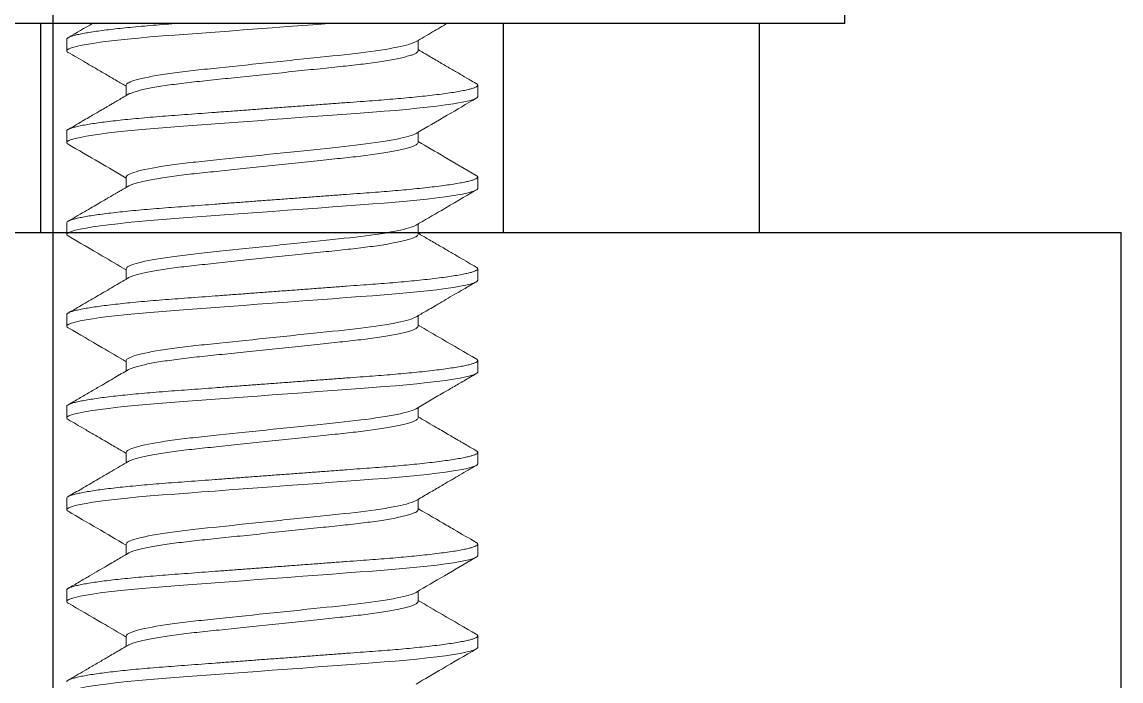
# Model space of a CAD drawing. Header units: inches. Extents: x 1.3 to 19.8, y 1.7 to 13.
# Drawn here: x 16.1231 to 16.4225, y 10.425 to 10.6045 of the extents above; entities that cross this region are included whole.
import ezdxf

# ---------------------------------------------------------------- set-up
doc = ezdxf.new("R2010")
doc.units = ezdxf.units.IN
doc.header["$MEASUREMENT"] = 0
doc.linetypes.add('SLD-Solid', pattern=[0])
for name, color, linetype in [('45-1523-1', 80, 'Continuous'), ('Fastener', 134, 'Continuous'), ('Solenoid', 6, 'Continuous')]:
    doc.layers.add(name, color=color, linetype=linetype)

msp = doc.modelspace()

# ---------------------------------------------------------------- linework, layer by layer
at = {"layer": '45-1523-1'}
msp.add_line((16.13154, 3.25217), (16.13154, 11.00217), dxfattribs=at)
at = {"layer": 'Fastener'}
for p, q in [((16.34724, 10.60417), (16.34724, 10.63417)), ((16.07262, 10.60417), (16.34724, 10.60417))]:
    msp.add_line(p, q, dxfattribs=at)
at = {"layer": 'Fastener', "linetype": 'SLD-Solid', "lineweight": 15}
for p, q in [((16.13524, 10.59979), (16.13524, 10.59667)), ((16.231, 10.59667), (16.231, 10.59948)), ((16.15148, 10.58729), (16.15148, 10.58447)), ((16.24724, 10.58417), (16.24724, 10.58729)), ((16.13524, 10.57479), (16.13524, 10.57167)), ((16.231, 10.57167), (16.231, 10.57448)), ((16.15148, 10.56229), (16.15148, 10.55947)), ((16.24724, 10.55917), (16.24724, 10.56229)), ((16.13524, 10.54979), (16.13524, 10.54667)), ((16.231, 10.54667), (16.231, 10.54948)), ((16.15148, 10.53729), (16.15148, 10.53447)), ((16.24724, 10.53417), (16.24724, 10.53729)), ((16.13524, 10.52479), (16.13524, 10.52167)), ((16.231, 10.52167), (16.231, 10.52449)), ((16.15148, 10.51229), (16.15148, 10.50947)), ((16.24724, 10.50917), (16.24724, 10.51229)), ((16.13524, 10.49979), (16.13524, 10.49667)), ((16.231, 10.49667), (16.231, 10.49949)), ((16.15148, 10.48729), (16.15148, 10.48447)), ((16.24724, 10.48417), (16.24724, 10.48729)), ((16.13524, 10.47479), (16.13524, 10.47167)), ((16.231, 10.47167), (16.231, 10.47448)), ((16.15148, 10.46229), (16.15148, 10.45947)), ((16.24724, 10.45917), (16.24724, 10.46229)), ((16.13524, 10.44979), (16.13524, 10.44667)), ((16.231, 10.44667), (16.231, 10.44948)), ((16.15148, 10.43729), (16.15148, 10.43447)), ((16.24724, 10.43417), (16.24724, 10.43729))]:
    msp.add_line(p, q, dxfattribs=at)
at = {"layer": 'Fastener', "linetype": 'SLD-Solid', "lineweight": 15, "flags": 128}
for points in [[(16.13565, 10.59623), (16.13536, 10.59642), (16.13524, 10.59667), (16.13538, 10.59692), (16.13581, 10.5972), (16.13653, 10.59748), (16.13756, 10.59778), (16.13889, 10.59808), (16.14052, 10.59839), (16.14233, 10.59869), (16.14438, 10.59898), (16.14666, 10.59927), (16.14915, 10.59956), (16.15182, 10.59985), (16.15484, 10.60014), (16.15802, 10.60042), (16.16131, 10.60069), (16.16471, 10.60094), (16.16829, 10.60121), (16.17203, 10.60149), (16.17571, 10.60176), (16.17949, 10.60204), (16.18336, 10.60233), (16.18728, 10.60262), (16.19124, 10.60292), (16.19544, 10.60323), (16.1996, 10.60354), (16.20369, 10.60384), (16.20768, 10.60414), (16.20804, 10.60417)], [(16.13565, 10.57123), (16.13536, 10.57142), (16.13524, 10.57167), (16.13538, 10.57192), (16.13581, 10.5722), (16.13653, 10.57248), (16.13756, 10.57278), (16.13889, 10.57308), (16.14052, 10.57339), (16.14233, 10.57369), (16.14438, 10.57398), (16.14666, 10.57427), (16.14915, 10.57456), (16.15182, 10.57485), (16.15484, 10.57514), (16.15802, 10.57542), (16.16131, 10.57569), (16.16471, 10.57594), (16.16829, 10.57621), (16.17203, 10.57649), (16.17571, 10.57676), (16.17949, 10.57704), (16.18336, 10.57733), (16.18728, 10.57762), (16.19124, 10.57792), (16.19544, 10.57823), (16.1996, 10.57854), (16.20369, 10.57884), (16.20768, 10.57914), (16.21153, 10.57943), (16.21523, 10.5797), (16.21856, 10.57995), (16.22174, 10.58019), (16.22483, 10.58044), (16.22781, 10.58071), (16.23066, 10.58099), (16.23349, 10.58129), (16.23611, 10.58159), (16.23849, 10.5819), (16.24061, 10.58222), (16.24245, 10.58253), (16.244, 10.58283), (16.24518, 10.58312), (16.24609, 10.5834), (16.24674, 10.58366), (16.24712, 10.58392), (16.24724, 10.58417), (16.24724, 10.58417)], [(16.13565, 10.54623), (16.13536, 10.54642), (16.13524, 10.54667), (16.13538, 10.54692), (16.13581, 10.5472), (16.13653, 10.54748), (16.13756, 10.54778), (16.13889, 10.54808), (16.14052, 10.54839), (16.14233, 10.54869), (16.14438, 10.54898), (16.14666, 10.54927), (16.14915, 10.54956), (16.15182, 10.54985), (16.15484, 10.55014), (16.15802, 10.55042), (16.16131, 10.55069), (16.16471, 10.55094), (16.16829, 10.55121), (16.17203, 10.55149), (16.17571, 10.55176), (16.17949, 10.55204), (16.18336, 10.55233), (16.18728, 10.55262), (16.19124, 10.55292), (16.19544, 10.55323), (16.1996, 10.55354), (16.20369, 10.55384), (16.20768, 10.55414), (16.21153, 10.55443), (16.21523, 10.5547), (16.21856, 10.55495), (16.22174, 10.55519), (16.22483, 10.55544), (16.22781, 10.55571), (16.23066, 10.55599), (16.23349, 10.55629), (16.23611, 10.55659), (16.23849, 10.5569), (16.24061, 10.55722), (16.24245, 10.55753), (16.244, 10.55783), (16.24518, 10.55812), (16.24609, 10.5584), (16.24674, 10.55866), (16.24712, 10.55892), (16.24724, 10.55917), (16.24724, 10.55917)], [(16.13565, 10.52123), (16.13536, 10.52142), (16.13524, 10.52167), (16.13538, 10.52192), (16.13581, 10.5222), (16.13653, 10.52248), (16.13756, 10.52278), (16.13889, 10.52308), (16.14052, 10.52339), (16.14233, 10.52369), (16.14438, 10.52398), (16.14666, 10.52427), (16.14915, 10.52456), (16.15182, 10.52485), (16.15484, 10.52514), (16.15802, 10.52542), (16.16131, 10.52569), (16.16471, 10.52594), (16.16829, 10.52621), (16.17203, 10.52649), (16.17571, 10.52676), (16.17949, 10.52704), (16.18336, 10.52733), (16.18728, 10.52762), (16.19124, 10.52792), (16.19544, 10.52823), (16.1996, 10.52854), (16.20369, 10.52884), (16.20768, 10.52914), (16.21153, 10.52943), (16.21523, 10.5297), (16.21856, 10.52995), (16.22174, 10.53019), (16.22483, 10.53044), (16.22781, 10.53071), (16.23066, 10.53099), (16.23349, 10.53129), (16.23611, 10.53159), (16.23849, 10.5319), (16.24061, 10.53222), (16.24245, 10.53253), (16.244, 10.53283), (16.24518, 10.53312), (16.24609, 10.5334), (16.24674, 10.53366), (16.24712, 10.53392), (16.24724, 10.53417), (16.24724, 10.53417)], [(16.13565, 10.49623), (16.13536, 10.49642), (16.13524, 10.49667), (16.13538, 10.49692), (16.13581, 10.4972), (16.13653, 10.49748), (16.13756, 10.49778), (16.13889, 10.49808), (16.14052, 10.49839), (16.14233, 10.49869), (16.14438, 10.49898), (16.14666, 10.49927), (16.14915, 10.49956), (16.15182, 10.49985), (16.15484, 10.50014), (16.15802, 10.50042), (16.16131, 10.50069), (16.16471, 10.50094), (16.16829, 10.50121), (16.17203, 10.50149), (16.17571, 10.50176), (16.17949, 10.50204), (16.18336, 10.50233), (16.18728, 10.50262), (16.19124, 10.50292), (16.19544, 10.50323), (16.1996, 10.50354), (16.20369, 10.50384), (16.20768, 10.50414), (16.21153, 10.50443), (16.21523, 10.5047), (16.21856, 10.50495), (16.22174, 10.50519), (16.22483, 10.50544), (16.22781, 10.50571), (16.23066, 10.50599), (16.23349, 10.50629), (16.23611, 10.50659), (16.23849, 10.5069), (16.24061, 10.50722), (16.24245, 10.50753), (16.244, 10.50783), (16.24518, 10.50812), (16.24609, 10.5084), (16.24674, 10.50866), (16.24712, 10.50892), (16.24724, 10.50917), (16.24724, 10.50917)], [(16.13565, 10.47123), (16.13536, 10.47142), (16.13524, 10.47167), (16.13538, 10.47192), (16.13581, 10.4722), (16.13653, 10.47248), (16.13756, 10.47278), (16.13889, 10.47308), (16.14052, 10.47339), (16.14233, 10.47369), (16.14438, 10.47398), (16.14666, 10.47427), (16.14915, 10.47456), (16.15182, 10.47485), (16.15484, 10.47514), (16.15802, 10.47542), (16.16131, 10.47569), (16.16471, 10.47594), (16.16829, 10.47621), (16.17203, 10.47649), (16.17571, 10.47676), (16.17949, 10.47704), (16.18336, 10.47733), (16.18728, 10.47762), (16.19124, 10.47792), (16.19544, 10.47823), (16.1996, 10.47854), (16.20369, 10.47884), (16.20768, 10.47914), (16.21153, 10.47943), (16.21523, 10.4797), (16.21856, 10.47995), (16.22174, 10.48019), (16.22483, 10.48044), (16.22781, 10.48071), (16.23066, 10.48099), (16.23349, 10.48129), (16.23611, 10.48159), (16.23849, 10.4819), (16.24061, 10.48222), (16.24245, 10.48253), (16.244, 10.48283), (16.24518, 10.48312), (16.24609, 10.4834), (16.24674, 10.48366), (16.24712, 10.48392), (16.24724, 10.48417), (16.24724, 10.48417)], [(16.13565, 10.44623), (16.13536, 10.44642), (16.13524, 10.44667), (16.13538, 10.44692), (16.13581, 10.4472), (16.13653, 10.44748), (16.13756, 10.44778), (16.13889, 10.44808), (16.14052, 10.44839), (16.14233, 10.44869), (16.14438, 10.44898), (16.14666, 10.44927), (16.14915, 10.44956), (16.15182, 10.44985), (16.15484, 10.45014), (16.15802, 10.45042), (16.16131, 10.45069), (16.16471, 10.45094), (16.16829, 10.45121), (16.17203, 10.45149), (16.17571, 10.45176), (16.17949, 10.45204), (16.18336, 10.45233), (16.18728, 10.45262), (16.19124, 10.45292), (16.19544, 10.45323), (16.1996, 10.45354), (16.20369, 10.45384), (16.20768, 10.45414), (16.21153, 10.45443), (16.21523, 10.4547), (16.21856, 10.45495), (16.22174, 10.45519), (16.22483, 10.45544), (16.22781, 10.45571), (16.23066, 10.45599), (16.23349, 10.45629), (16.23611, 10.45659), (16.23849, 10.4569), (16.24061, 10.45722), (16.24245, 10.45753), (16.244, 10.45783), (16.24518, 10.45812), (16.24609, 10.4584), (16.24674, 10.45866), (16.24712, 10.45892), (16.24724, 10.45917), (16.24724, 10.45917)], [(16.13565, 10.42123), (16.13536, 10.42142), (16.13524, 10.42167), (16.13538, 10.42192), (16.13581, 10.4222), (16.13653, 10.42248), (16.13756, 10.42278), (16.13889, 10.42308), (16.14052, 10.42339), (16.14233, 10.42369), (16.14438, 10.42398), (16.14666, 10.42427), (16.14915, 10.42456), (16.15182, 10.42485), (16.15484, 10.42514), (16.15802, 10.42542), (16.16131, 10.42569), (16.16471, 10.42594), (16.16829, 10.42621), (16.17203, 10.42649), (16.17571, 10.42676), (16.17949, 10.42704), (16.18336, 10.42733), (16.18728, 10.42762), (16.19124, 10.42792), (16.19544, 10.42823), (16.1996, 10.42854), (16.20369, 10.42884), (16.20768, 10.42914), (16.21153, 10.42943), (16.21523, 10.4297), (16.21856, 10.42995), (16.22174, 10.43019), (16.22483, 10.43044), (16.22781, 10.43071), (16.23066, 10.43099), (16.23349, 10.43129), (16.23611, 10.43159), (16.23849, 10.4319), (16.24061, 10.43222), (16.24245, 10.43253), (16.244, 10.43283), (16.24518, 10.43312), (16.24609, 10.4334), (16.24674, 10.43366), (16.24712, 10.43392), (16.24724, 10.43417), (16.24724, 10.43417)]]:
    msp.add_lwpolyline(points, dxfattribs=at)
at = {"layer": 'Fastener', "linetype": 'SLD-Solid', "lineweight": 15}
for points, knots in [([(16.13524, 10.59979), (16.13527, 10.59988), (16.13532, 10.60005), (16.13576, 10.60032), (16.13649, 10.60061), (16.13752, 10.6009), (16.13885, 10.60121), (16.14045, 10.60151), (16.14229, 10.60181), (16.14434, 10.60211), (16.14662, 10.6024), (16.1491, 10.60269), (16.15184, 10.60298), (16.1548, 10.60326), (16.15797, 10.60354), (16.16127, 10.60381), (16.16399, 10.60401), (16.1656, 10.60413), (16.16604, 10.60417)], [0, 0, 0, 0, 0.021662, 0.0436855, 0.0660212, 0.0886149, 0.1114084, 0.1343402, 0.1560315, 0.1777344, 0.1993942, 0.2209568, 0.2423695, 0.2648595, 0.2870678, 0.3089421, 0.33051, 0.3387077, 0.3387077, 0.3387077, 0.3387077]), ([(16.23044, 10.59916), (16.23194, 10.60003), (16.23479, 10.6017), (16.23765, 10.60337), (16.23902, 10.60417)], [0, 0, 0, 0, 0.2735344, 0.5226997, 0.5226997, 0.5226997, 0.5226997]), ([(16.15148, 10.58729), (16.15148, 10.58772), (16.15234, 10.58821), (16.15594, 10.58925), (16.15867, 10.58979), (16.16374, 10.59055), (16.16558, 10.59079), (16.16945, 10.59126), (16.17145, 10.59147), (16.17787, 10.59214), (16.18273, 10.59265), (16.19274, 10.5937), (16.19786, 10.59423), (16.20731, 10.59522), (16.21151, 10.59563), (16.21921, 10.59657), (16.22265, 10.59709), (16.22786, 10.59815), (16.22962, 10.59868), (16.23044, 10.59916)], [0, 0, 0, 0, 0.125, 0.125, 0.25, 0.25, 0.3125, 0.3125, 0.375, 0.375, 0.5, 0.5, 0.625, 0.625, 0.75, 0.75, 0.875, 0.875, 1, 1, 1, 1]), ([(16.13563, 10.59623), (16.1364, 10.59578), (16.13799, 10.59485), (16.14047, 10.59341), (16.14312, 10.59187), (16.14594, 10.59022), (16.14875, 10.58858), (16.15061, 10.58749), (16.15148, 10.58698)], [0, 0, 0, 0, 0.145434, 0.301781, 0.469006, 0.647064, 0.835911, 1, 1, 1, 1]), ([(16.15204, 10.5848), (16.15205, 10.5848), (16.1522, 10.58492), (16.15278, 10.58516), (16.15381, 10.58552), (16.15518, 10.58589), (16.15681, 10.58626), (16.15871, 10.58663), (16.16085, 10.58699), (16.16322, 10.58735), (16.16579, 10.58769), (16.16853, 10.58803), (16.1714, 10.58834), (16.17442, 10.58865), (16.17758, 10.58898), (16.18087, 10.58933), (16.18426, 10.58968), (16.18773, 10.59005), (16.19126, 10.59042), (16.19481, 10.59079), (16.19834, 10.59116), (16.20179, 10.59152), (16.20511, 10.59187), (16.20826, 10.5922), (16.21123, 10.59251), (16.21405, 10.59282), (16.21673, 10.59314), (16.21929, 10.59349), (16.22167, 10.59385), (16.22384, 10.59422), (16.22576, 10.59459), (16.2274, 10.59497), (16.22874, 10.59533), (16.22977, 10.59569), (16.23048, 10.59603), (16.23092, 10.59636), (16.23098, 10.59656), (16.231, 10.59667)], [0, 0, 0, 0, 0.0011037, 0.0306617, 0.060576, 0.0907305, 0.1204632, 0.1501923, 0.1797998, 0.2091707, 0.2387189, 0.2678013, 0.2963216, 0.3248703, 0.3539772, 0.3830139, 0.4123936, 0.4420065, 0.4717374, 0.5020078, 0.5321537, 0.5620535, 0.5915919, 0.620662, 0.6486647, 0.6767023, 0.7052794, 0.7343041, 0.7642111, 0.7943614, 0.8246333, 0.8549021, 0.8850435, 0.9144055, 0.9434181, 0.9719801, 1, 1, 1, 1]), ([(16.24685, 10.58773), (16.24618, 10.58812), (16.24473, 10.58896), (16.24243, 10.5903), (16.23983, 10.59181), (16.23695, 10.59349), (16.23398, 10.59523), (16.23196, 10.59641), (16.231, 10.59697)], [0, 0, 0, 0, 0.127459, 0.273038, 0.43669, 0.618357, 0.817973, 1, 1, 1, 1]), ([(16.13524, 10.57479), (16.13527, 10.57488), (16.13532, 10.57505), (16.13576, 10.57532), (16.13649, 10.57561), (16.13752, 10.5759), (16.13885, 10.57621), (16.14045, 10.57651), (16.14229, 10.57681), (16.14434, 10.57711), (16.14662, 10.5774), (16.1491, 10.57769), (16.15184, 10.57798), (16.1548, 10.57826), (16.15797, 10.57854), (16.16127, 10.57881), (16.1647, 10.57907), (16.16829, 10.57933), (16.17196, 10.57961), (16.17571, 10.57988), (16.17949, 10.58017), (16.18336, 10.58045), (16.18728, 10.58075), (16.19132, 10.58105), (16.19544, 10.58135), (16.1996, 10.58166), (16.20369, 10.58197), (16.20768, 10.58226), (16.21153, 10.58255), (16.21517, 10.58282), (16.21857, 10.58307), (16.22178, 10.58331), (16.22487, 10.58357), (16.22785, 10.58383), (16.23076, 10.58412), (16.23354, 10.58441), (16.23616, 10.58472), (16.23854, 10.58503), (16.24066, 10.58534), (16.2425, 10.58565), (16.24401, 10.58595), (16.24522, 10.58624), (16.24613, 10.58652), (16.24678, 10.58679), (16.24716, 10.58705), (16.24728, 10.5873), (16.24718, 10.58752), (16.24692, 10.58767), (16.24682, 10.58773)], [0, 0, 0, 0, 0.021662, 0.043686, 0.066022, 0.088616, 0.11141, 0.134342, 0.156034, 0.177737, 0.199398, 0.220961, 0.242374, 0.264864, 0.287073, 0.308947, 0.330516, 0.352339, 0.374503, 0.395667, 0.417042, 0.438577, 0.460221, 0.48192, 0.504932, 0.527878, 0.550696, 0.573322, 0.595699, 0.61777, 0.638257, 0.658614, 0.679288, 0.700253, 0.721466, 0.744181, 0.767062, 0.790044, 0.813064, 0.836056, 0.858955, 0.880405, 0.901664, 0.922686, 0.943424, 0.963839, 0.985501, 1, 1, 1, 1]), ([(16.15204, 10.5848), (16.15149, 10.58448), (16.15047, 10.58388), (16.14906, 10.58306), (16.1479, 10.58238), (16.14697, 10.58183), (16.14628, 10.58143), (16.14571, 10.5811), (16.14508, 10.58073), (16.14421, 10.58022), (16.14304, 10.57954), (16.14159, 10.5787), (16.13985, 10.57769), (16.13784, 10.57651), (16.1364, 10.57568), (16.13563, 10.57523)], [0, 0, 0, 0, 0.10074, 0.186625, 0.257628, 0.313728, 0.356495, 0.384119, 0.41754, 0.471645, 0.542917, 0.63137, 0.737019, 0.859887, 1, 1, 1, 1]), ([(16.23044, 10.57416), (16.23326, 10.5758), (16.23873, 10.579), (16.2442, 10.58219), (16.24685, 10.58373)], [0, 0, 0, 0, 0.515851, 1, 1, 1, 1]), ([(16.15148, 10.56229), (16.15148, 10.56272), (16.15234, 10.56321), (16.15594, 10.56425), (16.15867, 10.56479), (16.16374, 10.56555), (16.16558, 10.56579), (16.16945, 10.56626), (16.17145, 10.56647), (16.17786, 10.56714), (16.18273, 10.56765), (16.19273, 10.5687), (16.19786, 10.56923), (16.20731, 10.57022), (16.21151, 10.57063), (16.21921, 10.57157), (16.22265, 10.57209), (16.22786, 10.57315), (16.22962, 10.57368), (16.23044, 10.57416)], [0, 0, 0, 0, 0.125, 0.125, 0.25, 0.25, 0.3125, 0.3125, 0.375, 0.375, 0.5, 0.5, 0.625, 0.625, 0.75, 0.75, 0.875, 0.875, 1, 1, 1, 1]), ([(16.15205, 10.5598), (16.15205, 10.5598), (16.1522, 10.55992), (16.15278, 10.56016), (16.15381, 10.56052), (16.15518, 10.56089), (16.15681, 10.56126), (16.15871, 10.56163), (16.16085, 10.56199), (16.16322, 10.56235), (16.16579, 10.56269), (16.16853, 10.56303), (16.1714, 10.56334), (16.17442, 10.56365), (16.17758, 10.56398), (16.18087, 10.56433), (16.18426, 10.56468), (16.18773, 10.56505), (16.19126, 10.56542), (16.19481, 10.56579), (16.19834, 10.56616), (16.20179, 10.56652), (16.20511, 10.56687), (16.20826, 10.5672), (16.21123, 10.56751), (16.21405, 10.56782), (16.21673, 10.56814), (16.21929, 10.56849), (16.22167, 10.56885), (16.22384, 10.56922), (16.22576, 10.56959), (16.2274, 10.56997), (16.22874, 10.57033), (16.22977, 10.57069), (16.23048, 10.57103), (16.23092, 10.57136), (16.23098, 10.57156), (16.231, 10.57167)], [0, 0, 0, 0, 0.0010211, 0.0305816, 0.0604983, 0.0906554, 0.1203905, 0.1501221, 0.179732, 0.2091053, 0.238656, 0.2677408, 0.2962634, 0.3248145, 0.3539238, 0.3829629, 0.412345, 0.4419604, 0.4716938, 0.5019667, 0.532115, 0.5620173, 0.5915582, 0.6206306, 0.6486357, 0.6766756, 0.705255, 0.7342821, 0.7641916, 0.7943444, 0.8246187, 0.8548902, 0.885034, 0.9143984, 0.9434134, 0.9719777, 1, 1, 1, 1]), ([(16.24685, 10.56273), (16.24395, 10.56442), (16.23866, 10.56749), (16.23338, 10.57058), (16.231, 10.57197)], [0, 0, 0, 0, 0.549896, 1, 1, 1, 1]), ([(16.13563, 10.57123), (16.13845, 10.56959), (16.14374, 10.56651), (16.14902, 10.56342), (16.15148, 10.56198)], [0, 0, 0, 0, 0.533694, 1, 1, 1, 1]), ([(16.13524, 10.54979), (16.13527, 10.54988), (16.13532, 10.55005), (16.13576, 10.55032), (16.13649, 10.55061), (16.13752, 10.5509), (16.13885, 10.55121), (16.14045, 10.55151), (16.14229, 10.55181), (16.14434, 10.55211), (16.14662, 10.5524), (16.1491, 10.55269), (16.15184, 10.55298), (16.1548, 10.55326), (16.15797, 10.55354), (16.16127, 10.55381), (16.1647, 10.55407), (16.16829, 10.55433), (16.17196, 10.55461), (16.17571, 10.55488), (16.17949, 10.55517), (16.18336, 10.55545), (16.18728, 10.55575), (16.19132, 10.55605), (16.19544, 10.55635), (16.1996, 10.55666), (16.20369, 10.55697), (16.20768, 10.55726), (16.21153, 10.55755), (16.21517, 10.55782), (16.21857, 10.55807), (16.22178, 10.55831), (16.22487, 10.55857), (16.22785, 10.55883), (16.23076, 10.55912), (16.23354, 10.55941), (16.23616, 10.55972), (16.23854, 10.56003), (16.24066, 10.56034), (16.2425, 10.56065), (16.24401, 10.56095), (16.24522, 10.56124), (16.24613, 10.56152), (16.24678, 10.56179), (16.24716, 10.56205), (16.24728, 10.5623), (16.24718, 10.56252), (16.24692, 10.56267), (16.24682, 10.56273)], [0, 0, 0, 0, 0.021664, 0.043689, 0.066026, 0.088621, 0.111416, 0.13435, 0.156042, 0.177747, 0.199408, 0.220972, 0.242386, 0.264878, 0.287088, 0.308963, 0.330533, 0.352357, 0.374522, 0.395687, 0.417063, 0.4386, 0.460245, 0.481945, 0.504958, 0.527906, 0.550725, 0.573352, 0.59573, 0.617802, 0.63829, 0.658649, 0.679323, 0.700289, 0.721503, 0.74422, 0.767102, 0.790086, 0.813107, 0.8361, 0.859, 0.880451, 0.901711, 0.922734, 0.943473, 0.963889, 0.985553, 1, 1, 1, 1]), ([(16.15204, 10.5598), (16.15164, 10.55957), (16.1509, 10.55913), (16.14984, 10.55851), (16.14892, 10.55798), (16.14814, 10.55752), (16.14744, 10.55711), (16.14672, 10.55669), (16.14573, 10.55611), (16.14439, 10.55533), (16.14264, 10.55431), (16.14058, 10.55311), (16.13821, 10.55173), (16.13652, 10.55075), (16.13563, 10.55023)], [0, 0, 0, 0, 0.0726126, 0.1368827, 0.1927979, 0.2403477, 0.2796129, 0.3211904, 0.3723655, 0.4601493, 0.5667815, 0.6922831, 0.8366798, 1, 1, 1, 1]), ([(16.23044, 10.54916), (16.23275, 10.55051), (16.23821, 10.5537), (16.24369, 10.55689), (16.24685, 10.55873)], [0, 0, 0, 0, 0.422079, 1, 1, 1, 1]), ([(16.15148, 10.53729), (16.15148, 10.53772), (16.15234, 10.53821), (16.15594, 10.53924), (16.15867, 10.53979), (16.16374, 10.54055), (16.16558, 10.54079), (16.16945, 10.54126), (16.17145, 10.54147), (16.17786, 10.54214), (16.18272, 10.54265), (16.19273, 10.5437), (16.19786, 10.54423), (16.20731, 10.54522), (16.21151, 10.54563), (16.21921, 10.54657), (16.22265, 10.54709), (16.22786, 10.54815), (16.22962, 10.54868), (16.23044, 10.54916)], [0, 0, 0, 0, 0.125, 0.125, 0.25, 0.25, 0.3125, 0.3125, 0.375, 0.375, 0.5, 0.5, 0.625, 0.625, 0.75, 0.75, 0.875, 0.875, 1, 1, 1, 1]), ([(16.13563, 10.54623), (16.13871, 10.54444), (16.14399, 10.54136), (16.14927, 10.53827), (16.15148, 10.53698)], [0, 0, 0, 0, 0.58233, 1, 1, 1, 1]), ([(16.15204, 10.5348), (16.15205, 10.5348), (16.1522, 10.53492), (16.15278, 10.53516), (16.15381, 10.53552), (16.15518, 10.53589), (16.15681, 10.53626), (16.15871, 10.53663), (16.16085, 10.53699), (16.16322, 10.53735), (16.16579, 10.53769), (16.16853, 10.53803), (16.1714, 10.53834), (16.17442, 10.53865), (16.17758, 10.53898), (16.18087, 10.53933), (16.18426, 10.53968), (16.18773, 10.54005), (16.19126, 10.54042), (16.19481, 10.54079), (16.19834, 10.54116), (16.20179, 10.54152), (16.20511, 10.54187), (16.20826, 10.5422), (16.21123, 10.54251), (16.21405, 10.54282), (16.21673, 10.54314), (16.21929, 10.54349), (16.22167, 10.54385), (16.22384, 10.54422), (16.22576, 10.54459), (16.2274, 10.54497), (16.22874, 10.54533), (16.22977, 10.54569), (16.23048, 10.54603), (16.23092, 10.54636), (16.23098, 10.54656), (16.231, 10.54667)], [0, 0, 0, 0, 0.001056, 0.030616, 0.060531, 0.090687, 0.120421, 0.150152, 0.179761, 0.209133, 0.238683, 0.267767, 0.296288, 0.324838, 0.353947, 0.382985, 0.412366, 0.44198, 0.471712, 0.501984, 0.532132, 0.562033, 0.591573, 0.620644, 0.648648, 0.676687, 0.705265, 0.734291, 0.7642, 0.794352, 0.824625, 0.854895, 0.885038, 0.914401, 0.943415, 0.971979, 1, 1, 1, 1]), ([(16.24685, 10.53773), (16.24613, 10.53815), (16.24461, 10.53903), (16.24222, 10.54043), (16.23959, 10.54195), (16.23674, 10.54362), (16.23385, 10.5453), (16.23191, 10.54644), (16.231, 10.54697)], [0, 0, 0, 0, 0.1366309, 0.2877085, 0.4531892, 0.6330276, 0.827174, 1, 1, 1, 1]), ([(16.13524, 10.52479), (16.13527, 10.52488), (16.13532, 10.52505), (16.13576, 10.52532), (16.13649, 10.52561), (16.13752, 10.5259), (16.13885, 10.52621), (16.14045, 10.52651), (16.14229, 10.52681), (16.14434, 10.52711), (16.14662, 10.5274), (16.1491, 10.52769), (16.15184, 10.52798), (16.1548, 10.52826), (16.15797, 10.52854), (16.16127, 10.52881), (16.1647, 10.52907), (16.16829, 10.52933), (16.17196, 10.52961), (16.17571, 10.52988), (16.17949, 10.53017), (16.18336, 10.53045), (16.18728, 10.53075), (16.19132, 10.53105), (16.19544, 10.53135), (16.1996, 10.53166), (16.20369, 10.53197), (16.20768, 10.53226), (16.21153, 10.53255), (16.21517, 10.53282), (16.21857, 10.53307), (16.22178, 10.53331), (16.22487, 10.53357), (16.22785, 10.53383), (16.23076, 10.53412), (16.23354, 10.53441), (16.23616, 10.53472), (16.23854, 10.53503), (16.24066, 10.53534), (16.2425, 10.53565), (16.24401, 10.53595), (16.24522, 10.53624), (16.24613, 10.53652), (16.24678, 10.53679), (16.24716, 10.53705), (16.24728, 10.5373), (16.24718, 10.53752), (16.24692, 10.53767), (16.24682, 10.53773)], [0, 0, 0, 0, 0.021665, 0.043691, 0.06603, 0.088627, 0.111423, 0.134358, 0.156052, 0.177758, 0.199421, 0.220986, 0.242402, 0.264895, 0.287106, 0.308983, 0.330554, 0.35238, 0.374546, 0.395713, 0.41709, 0.438628, 0.460275, 0.481976, 0.504991, 0.52794, 0.55076, 0.573389, 0.595768, 0.617842, 0.638331, 0.658691, 0.679367, 0.700335, 0.72155, 0.744268, 0.767151, 0.790137, 0.813159, 0.836154, 0.859056, 0.880508, 0.901769, 0.922793, 0.943534, 0.963952, 0.985616, 1, 1, 1, 1]), ([(16.15204, 10.5348), (16.15068, 10.534), (16.14795, 10.5324), (16.14384, 10.53001), (16.13973, 10.52762), (16.13699, 10.52602), (16.13562, 10.52523)], [0, 0, 0, 0, 0.2495101, 0.4993295, 0.7494846, 1, 1, 1, 1]), ([(16.23044, 10.52416), (16.23079, 10.52436), (16.23158, 10.52482), (16.23291, 10.5256), (16.23452, 10.52655), (16.23643, 10.52766), (16.23863, 10.52894), (16.24111, 10.53039), (16.24389, 10.532), (16.24583, 10.53313), (16.24685, 10.53373)], [0, 0, 0, 0, 0.06359, 0.144676, 0.24328, 0.359424, 0.493133, 0.644442, 0.813383, 1, 1, 1, 1]), ([(16.15148, 10.51229), (16.15148, 10.51272), (16.15234, 10.51321), (16.15594, 10.51424), (16.15867, 10.51479), (16.16374, 10.51555), (16.16558, 10.51579), (16.16945, 10.51626), (16.17145, 10.51647), (16.17786, 10.51714), (16.18272, 10.51765), (16.19273, 10.5187), (16.19786, 10.51923), (16.20731, 10.52022), (16.21151, 10.52063), (16.21921, 10.52157), (16.22265, 10.52209), (16.22786, 10.52315), (16.22962, 10.52368), (16.23044, 10.52416)], [0, 0, 0, 0, 0.125, 0.125, 0.25, 0.25, 0.3125, 0.3125, 0.375, 0.375, 0.5, 0.5, 0.625, 0.625, 0.75, 0.75, 0.875, 0.875, 1, 1, 1, 1]), ([(16.13563, 10.52123), (16.1387, 10.51944), (16.14399, 10.51636), (16.14927, 10.51327), (16.15148, 10.51198)], [0, 0, 0, 0, 0.582331, 1, 1, 1, 1]), ([(16.15204, 10.5098), (16.15205, 10.5098), (16.1522, 10.50992), (16.15278, 10.51016), (16.15381, 10.51052), (16.15518, 10.51089), (16.15681, 10.51126), (16.15871, 10.51163), (16.16085, 10.51199), (16.16322, 10.51235), (16.16579, 10.51269), (16.16853, 10.51303), (16.1714, 10.51334), (16.17442, 10.51365), (16.17758, 10.51398), (16.18087, 10.51433), (16.18426, 10.51468), (16.18773, 10.51505), (16.19126, 10.51542), (16.19481, 10.51579), (16.19834, 10.51616), (16.20179, 10.51652), (16.20511, 10.51687), (16.20826, 10.5172), (16.21123, 10.51751), (16.21405, 10.51782), (16.21673, 10.51814), (16.21929, 10.51849), (16.22167, 10.51885), (16.22384, 10.51922), (16.22576, 10.51959), (16.2274, 10.51997), (16.22874, 10.52033), (16.22977, 10.52069), (16.23048, 10.52103), (16.23092, 10.52136), (16.23098, 10.52156), (16.231, 10.52167)], [0, 0, 0, 0, 0.0013524, 0.0309032, 0.0608099, 0.090957, 0.1206823, 0.150404, 0.1800041, 0.2093676, 0.2389086, 0.2679837, 0.2964969, 0.3250385, 0.3541381, 0.3831676, 0.41254, 0.4421455, 0.471869, 0.5021319, 0.5322702, 0.5621626, 0.5916936, 0.6207565, 0.6487522, 0.6767829, 0.7053528, 0.7343703, 0.7642699, 0.7944126, 0.8246769, 0.8549383, 0.8850722, 0.9144268, 0.9434322, 0.971987, 1, 1, 1, 1]), ([(16.24685, 10.51273), (16.24377, 10.51452), (16.23849, 10.51759), (16.23321, 10.52068), (16.231, 10.52197)], [0, 0, 0, 0, 0.582232, 1, 1, 1, 1]), ([(16.13524, 10.49979), (16.13527, 10.49988), (16.13532, 10.50005), (16.13576, 10.50032), (16.13649, 10.50061), (16.13752, 10.5009), (16.13885, 10.50121), (16.14045, 10.50151), (16.14229, 10.50181), (16.14434, 10.50211), (16.14662, 10.5024), (16.1491, 10.50269), (16.15184, 10.50298), (16.1548, 10.50326), (16.15797, 10.50354), (16.16127, 10.50381), (16.1647, 10.50407), (16.16829, 10.50433), (16.17196, 10.50461), (16.17571, 10.50488), (16.17949, 10.50517), (16.18336, 10.50545), (16.18728, 10.50575), (16.19132, 10.50605), (16.19544, 10.50635), (16.1996, 10.50666), (16.20369, 10.50697), (16.20768, 10.50726), (16.21153, 10.50755), (16.21517, 10.50782), (16.21857, 10.50807), (16.22178, 10.50831), (16.22487, 10.50857), (16.22785, 10.50883), (16.23076, 10.50912), (16.23354, 10.50941), (16.23616, 10.50972), (16.23854, 10.51003), (16.24066, 10.51034), (16.2425, 10.51065), (16.24401, 10.51095), (16.24522, 10.51124), (16.24613, 10.51152), (16.24678, 10.51179), (16.24716, 10.51205), (16.24728, 10.5123), (16.24718, 10.51252), (16.24692, 10.51267), (16.24682, 10.51273)], [0, 0, 0, 0, 0.021663, 0.043688, 0.066026, 0.088621, 0.111416, 0.134349, 0.156042, 0.177746, 0.199408, 0.220972, 0.242386, 0.264877, 0.287087, 0.308963, 0.330532, 0.352356, 0.374521, 0.395687, 0.417062, 0.438599, 0.460244, 0.481944, 0.504957, 0.527905, 0.550723, 0.573351, 0.595728, 0.617801, 0.638289, 0.658647, 0.679322, 0.700288, 0.721502, 0.744218, 0.7671, 0.790084, 0.813105, 0.836098, 0.858998, 0.880449, 0.901709, 0.922732, 0.943471, 0.963887, 0.985551, 1, 1, 1, 1]), ([(16.15203, 10.5098), (16.15081, 10.50908), (16.14826, 10.50759), (16.14477, 10.50555), (16.14154, 10.50367), (16.13862, 10.50197), (16.13664, 10.50082), (16.13563, 10.50023)], [0, 0, 0, 0, 0.225404, 0.466834, 0.636951, 0.814603, 1, 1, 1, 1]), ([(16.23044, 10.49916), (16.23106, 10.49952), (16.2323, 10.50024), (16.23414, 10.50132), (16.23597, 10.50239), (16.23809, 10.50363), (16.24061, 10.5051), (16.24363, 10.50685), (16.24575, 10.50808), (16.24685, 10.50873)], [0, 0, 0, 0, 0.113896, 0.226128, 0.336684, 0.448715, 0.613776, 0.797523, 1, 1, 1, 1]), ([(16.15148, 10.48729), (16.15148, 10.48772), (16.15234, 10.48821), (16.15594, 10.48924), (16.15867, 10.48979), (16.16374, 10.49055), (16.16558, 10.49079), (16.16945, 10.49126), (16.17145, 10.49147), (16.17786, 10.49214), (16.18272, 10.49265), (16.19273, 10.4937), (16.19786, 10.49423), (16.20731, 10.49522), (16.21151, 10.49563), (16.21921, 10.49657), (16.22265, 10.49709), (16.22786, 10.49815), (16.22962, 10.49868), (16.23044, 10.49916)], [0, 0, 0, 0, 0.125, 0.125, 0.25, 0.25, 0.3125, 0.3125, 0.375, 0.375, 0.5, 0.5, 0.625, 0.625, 0.75, 0.75, 0.875, 0.875, 1, 1, 1, 1]), ([(16.24685, 10.48773), (16.24638, 10.488), (16.2455, 10.48851), (16.24429, 10.48922), (16.24329, 10.4898), (16.24243, 10.4903), (16.24158, 10.4908), (16.24051, 10.49142), (16.23911, 10.49224), (16.23736, 10.49326), (16.23531, 10.49445), (16.23316, 10.49571), (16.23169, 10.49657), (16.231, 10.49697)], [0, 0, 0, 0, 0.089385, 0.165669, 0.228862, 0.278973, 0.328163, 0.390338, 0.482091, 0.592515, 0.721573, 0.869223, 1, 1, 1, 1]), ([(16.13563, 10.49623), (16.13635, 10.49581), (16.13787, 10.49492), (16.14026, 10.49353), (16.14289, 10.492), (16.14574, 10.49034), (16.14863, 10.48865), (16.15057, 10.48752), (16.15148, 10.48698)], [0, 0, 0, 0, 0.136601, 0.287661, 0.453138, 0.632983, 0.827147, 1, 1, 1, 1]), ([(16.15204, 10.4848), (16.15205, 10.4848), (16.1522, 10.48492), (16.15278, 10.48516), (16.15381, 10.48552), (16.15518, 10.48589), (16.15681, 10.48626), (16.15871, 10.48663), (16.16085, 10.48699), (16.16322, 10.48735), (16.16579, 10.48769), (16.16853, 10.48803), (16.1714, 10.48834), (16.17442, 10.48865), (16.17758, 10.48898), (16.18087, 10.48933), (16.18426, 10.48968), (16.18773, 10.49005), (16.19126, 10.49042), (16.19481, 10.49079), (16.19834, 10.49116), (16.20179, 10.49152), (16.20511, 10.49187), (16.20826, 10.4922), (16.21123, 10.49251), (16.21405, 10.49282), (16.21673, 10.49314), (16.21929, 10.49349), (16.22167, 10.49385), (16.22384, 10.49422), (16.22576, 10.49459), (16.2274, 10.49497), (16.22874, 10.49533), (16.22977, 10.49569), (16.23048, 10.49603), (16.23092, 10.49636), (16.23098, 10.49656), (16.231, 10.49667)], [0, 0, 0, 0, 0.001101, 0.030659, 0.060573, 0.090728, 0.120461, 0.15019, 0.179798, 0.209169, 0.238717, 0.267799, 0.29632, 0.324869, 0.353975, 0.383012, 0.412392, 0.442005, 0.471736, 0.502007, 0.532152, 0.562052, 0.591591, 0.620661, 0.648664, 0.676701, 0.705279, 0.734303, 0.764211, 0.794361, 0.824633, 0.854902, 0.885043, 0.914405, 0.943418, 0.97198, 1, 1, 1, 1]), ([(16.13524, 10.47479), (16.13527, 10.47488), (16.13532, 10.47505), (16.13576, 10.47532), (16.13649, 10.47561), (16.13752, 10.4759), (16.13885, 10.47621), (16.14045, 10.47651), (16.14229, 10.47681), (16.14434, 10.47711), (16.14662, 10.4774), (16.1491, 10.47769), (16.15184, 10.47798), (16.1548, 10.47826), (16.15797, 10.47854), (16.16127, 10.47881), (16.1647, 10.47907), (16.16829, 10.47933), (16.17196, 10.47961), (16.17571, 10.47988), (16.17949, 10.48017), (16.18336, 10.48045), (16.18728, 10.48075), (16.19132, 10.48105), (16.19544, 10.48135), (16.1996, 10.48166), (16.20369, 10.48197), (16.20768, 10.48226), (16.21153, 10.48255), (16.21517, 10.48282), (16.21857, 10.48307), (16.22178, 10.48331), (16.22487, 10.48357), (16.22785, 10.48383), (16.23076, 10.48412), (16.23354, 10.48441), (16.23616, 10.48472), (16.23854, 10.48503), (16.24066, 10.48534), (16.2425, 10.48565), (16.24401, 10.48595), (16.24522, 10.48624), (16.24613, 10.48652), (16.24678, 10.48679), (16.24716, 10.48705), (16.24728, 10.4873), (16.24718, 10.48752), (16.24692, 10.48767), (16.24682, 10.48773)], [0, 0, 0, 0, 0.021662, 0.043685, 0.066021, 0.088614, 0.111408, 0.134339, 0.15603, 0.177733, 0.199393, 0.220955, 0.242368, 0.264858, 0.287066, 0.30894, 0.330508, 0.35233, 0.374494, 0.395657, 0.417032, 0.438566, 0.46021, 0.481908, 0.50492, 0.527866, 0.550683, 0.573308, 0.595684, 0.617755, 0.638242, 0.658599, 0.679271, 0.700236, 0.721448, 0.744163, 0.767043, 0.790025, 0.813045, 0.836036, 0.858935, 0.880383, 0.901642, 0.922663, 0.943401, 0.963816, 0.985478, 1, 1, 1, 1]), ([(16.15204, 10.4848), (16.15054, 10.48392), (16.14764, 10.48222), (16.14341, 10.47976), (16.13943, 10.47744), (16.13687, 10.47595), (16.13563, 10.47523)], [0, 0, 0, 0, 0.273535, 0.531456, 0.773647, 1, 1, 1, 1]), ([(16.23044, 10.47416), (16.23154, 10.4748), (16.23367, 10.47604), (16.23674, 10.47784), (16.23959, 10.4795), (16.24222, 10.48103), (16.24461, 10.48242), (16.24613, 10.48331), (16.24685, 10.48373)], [0, 0, 0, 0, 0.2013768, 0.3889398, 0.5626344, 0.7224076, 0.8682099, 1, 1, 1, 1]), ([(16.15148, 10.46229), (16.15148, 10.46272), (16.15234, 10.46321), (16.15594, 10.46424), (16.15867, 10.46479), (16.16374, 10.46555), (16.16558, 10.46579), (16.16945, 10.46626), (16.17145, 10.46647), (16.17786, 10.46714), (16.18272, 10.46765), (16.19273, 10.4687), (16.19786, 10.46923), (16.20731, 10.47022), (16.21151, 10.47063), (16.21921, 10.47157), (16.22265, 10.47209), (16.22786, 10.47315), (16.22962, 10.47368), (16.23044, 10.47416)], [0, 0, 0, 0, 0.125, 0.125, 0.25, 0.25, 0.3125, 0.3125, 0.375, 0.375, 0.5, 0.5, 0.625, 0.625, 0.75, 0.75, 0.875, 0.875, 1, 1, 1, 1]), ([(16.13563, 10.47123), (16.13826, 10.4697), (16.14354, 10.46662), (16.14883, 10.46353), (16.15148, 10.46198)], [0, 0, 0, 0, 0.497806, 1, 1, 1, 1]), ([(16.15205, 10.4598), (16.15205, 10.4598), (16.1522, 10.45992), (16.15278, 10.46016), (16.15381, 10.46052), (16.15518, 10.46089), (16.15681, 10.46126), (16.15871, 10.46163), (16.16085, 10.46199), (16.16322, 10.46235), (16.16579, 10.46269), (16.16853, 10.46303), (16.1714, 10.46334), (16.17442, 10.46365), (16.17758, 10.46398), (16.18087, 10.46433), (16.18426, 10.46468), (16.18773, 10.46505), (16.19126, 10.46542), (16.19481, 10.46579), (16.19834, 10.46616), (16.20179, 10.46652), (16.20511, 10.46687), (16.20826, 10.4672), (16.21123, 10.46751), (16.21405, 10.46782), (16.21673, 10.46814), (16.21929, 10.46849), (16.22167, 10.46885), (16.22384, 10.46922), (16.22576, 10.46959), (16.2274, 10.46997), (16.22874, 10.47033), (16.22977, 10.47069), (16.23048, 10.47103), (16.23092, 10.47136), (16.23098, 10.47156), (16.231, 10.47167)], [0, 0, 0, 0, 0.001034, 0.030594, 0.06051, 0.090667, 0.120402, 0.150133, 0.179742, 0.209115, 0.238666, 0.26775, 0.296272, 0.324823, 0.353932, 0.382971, 0.412352, 0.441967, 0.4717, 0.501973, 0.532121, 0.562023, 0.591563, 0.620635, 0.64864, 0.67668, 0.705259, 0.734285, 0.764195, 0.794347, 0.824621, 0.854892, 0.885035, 0.914399, 0.943414, 0.971978, 1, 1, 1, 1]), ([(16.24685, 10.46273), (16.24482, 10.46391), (16.24169, 10.46573), (16.2379, 10.46794), (16.23465, 10.46984), (16.2325, 10.47109), (16.231, 10.47197)], [0, 0, 0, 0, 0.3837041, 0.5932796, 0.7162439, 1, 1, 1, 1]), ([(16.13524, 10.44979), (16.13527, 10.44988), (16.13532, 10.45005), (16.13576, 10.45032), (16.13649, 10.45061), (16.13752, 10.4509), (16.13885, 10.45121), (16.14045, 10.45151), (16.14229, 10.45181), (16.14434, 10.45211), (16.14662, 10.4524), (16.1491, 10.45269), (16.15184, 10.45298), (16.1548, 10.45326), (16.15797, 10.45354), (16.16127, 10.45381), (16.1647, 10.45407), (16.16829, 10.45433), (16.17196, 10.45461), (16.17571, 10.45488), (16.17949, 10.45517), (16.18336, 10.45545), (16.18728, 10.45575), (16.19132, 10.45605), (16.19544, 10.45635), (16.1996, 10.45666), (16.20369, 10.45697), (16.20768, 10.45726), (16.21153, 10.45755), (16.21517, 10.45782), (16.21857, 10.45807), (16.22178, 10.45831), (16.22487, 10.45857), (16.22785, 10.45883), (16.23076, 10.45912), (16.23354, 10.45941), (16.23616, 10.45972), (16.23854, 10.46003), (16.24066, 10.46034), (16.2425, 10.46065), (16.24401, 10.46095), (16.24522, 10.46124), (16.24613, 10.46152), (16.24678, 10.46179), (16.24716, 10.46205), (16.24728, 10.4623), (16.24718, 10.46252), (16.24692, 10.46267), (16.24682, 10.46273)], [0, 0, 0, 0, 0.0216608, 0.0436831, 0.0660175, 0.0886099, 0.1114021, 0.1343326, 0.1560227, 0.1777244, 0.199383, 0.2209443, 0.2423559, 0.2648446, 0.2870516, 0.3089247, 0.3304913, 0.3523128, 0.3744752, 0.3956377, 0.4170109, 0.4385448, 0.4601873, 0.4818844, 0.5048946, 0.5278397, 0.5506555, 0.5732801, 0.5956548, 0.6177248, 0.6382101, 0.6585661, 0.6792378, 0.7002013, 0.7214126, 0.7441266, 0.7670055, 0.7899865, 0.8130048, 0.835995, 0.8588924, 0.8803401, 0.9015979, 0.9226178, 0.9433549, 0.9637682, 0.985429, 1, 1, 1, 1]), ([(16.15204, 10.4598), (16.15169, 10.4596), (16.1509, 10.45913), (16.14957, 10.45836), (16.14795, 10.45741), (16.14605, 10.4563), (16.14385, 10.45502), (16.14137, 10.45357), (16.13859, 10.45195), (16.13665, 10.45082), (16.13563, 10.45023)], [0, 0, 0, 0, 0.06359, 0.144676, 0.243279, 0.359422, 0.493133, 0.644441, 0.813382, 1, 1, 1, 1]), ([(16.23044, 10.44916), (16.23301, 10.45066), (16.23848, 10.45386), (16.24395, 10.45704), (16.24685, 10.45873)], [0, 0, 0, 0, 0.470522, 1, 1, 1, 1]), ([(16.15148, 10.43729), (16.15148, 10.43772), (16.15234, 10.43821), (16.15594, 10.43924), (16.15867, 10.43979), (16.16374, 10.44055), (16.16558, 10.44079), (16.16945, 10.44126), (16.17145, 10.44147), (16.17786, 10.44214), (16.18272, 10.44265), (16.19273, 10.4437), (16.19786, 10.44423), (16.20731, 10.44522), (16.21151, 10.44563), (16.21921, 10.44657), (16.22265, 10.44709), (16.22786, 10.44815), (16.22962, 10.44868), (16.23044, 10.44916)], [0, 0, 0, 0, 0.125, 0.125, 0.25, 0.25, 0.3125, 0.3125, 0.375, 0.375, 0.5, 0.5, 0.625, 0.625, 0.75, 0.75, 0.875, 0.875, 1, 1, 1, 1]), ([(16.13563, 10.44623), (16.1387, 10.44444), (16.14399, 10.44136), (16.14927, 10.43827), (16.15148, 10.43698)], [0, 0, 0, 0, 0.582218, 1, 1, 1, 1]), ([(16.15205, 10.4348), (16.15205, 10.4348), (16.1522, 10.43492), (16.15278, 10.43516), (16.15381, 10.43552), (16.15518, 10.43589), (16.15681, 10.43626), (16.15871, 10.43663), (16.16085, 10.43699), (16.16322, 10.43735), (16.16579, 10.43769), (16.16853, 10.43803), (16.1714, 10.43834), (16.17442, 10.43865), (16.17758, 10.43898), (16.18087, 10.43933), (16.18426, 10.43968), (16.18773, 10.44005), (16.19126, 10.44042), (16.19481, 10.44079), (16.19834, 10.44116), (16.20179, 10.44152), (16.20511, 10.44187), (16.20826, 10.4422), (16.21123, 10.44251), (16.21405, 10.44282), (16.21673, 10.44314), (16.21929, 10.44349), (16.22167, 10.44385), (16.22384, 10.44422), (16.22576, 10.44459), (16.2274, 10.44497), (16.22874, 10.44533), (16.22977, 10.44569), (16.23048, 10.44603), (16.23092, 10.44636), (16.23098, 10.44656), (16.231, 10.44667)], [0, 0, 0, 0, 0.00103, 0.03059, 0.060507, 0.090663, 0.120398, 0.15013, 0.179739, 0.209112, 0.238663, 0.267747, 0.29627, 0.32482, 0.353929, 0.382968, 0.41235, 0.441965, 0.471698, 0.501971, 0.532119, 0.562021, 0.591562, 0.620634, 0.648639, 0.676678, 0.705258, 0.734284, 0.764194, 0.794346, 0.82462, 0.854891, 0.885035, 0.914399, 0.943414, 0.971978, 1, 1, 1, 1]), ([(16.24685, 10.43773), (16.24377, 10.43952), (16.23849, 10.44259), (16.23321, 10.44568), (16.231, 10.44697)], [0, 0, 0, 0, 0.5822999, 1, 1, 1, 1]), ([(16.13524, 10.42479), (16.13527, 10.42488), (16.13532, 10.42505), (16.13576, 10.42532), (16.13649, 10.42561), (16.13752, 10.4259), (16.13885, 10.42621), (16.14045, 10.42651), (16.14229, 10.42681), (16.14434, 10.42711), (16.14662, 10.4274), (16.1491, 10.42769), (16.15184, 10.42798), (16.1548, 10.42826), (16.15797, 10.42854), (16.16127, 10.42881), (16.1647, 10.42907), (16.16829, 10.42933), (16.17196, 10.42961), (16.17571, 10.42988), (16.17949, 10.43017), (16.18336, 10.43045), (16.18728, 10.43075), (16.19132, 10.43105), (16.19544, 10.43135), (16.1996, 10.43166), (16.20369, 10.43197), (16.20768, 10.43226), (16.21153, 10.43255), (16.21517, 10.43282), (16.21857, 10.43307), (16.22178, 10.43331), (16.22487, 10.43357), (16.22785, 10.43383), (16.23076, 10.43412), (16.23354, 10.43441), (16.23616, 10.43472), (16.23854, 10.43503), (16.24066, 10.43534), (16.2425, 10.43565), (16.24401, 10.43595), (16.24522, 10.43624), (16.24613, 10.43652), (16.24678, 10.43679), (16.24716, 10.43705), (16.24728, 10.4373), (16.24718, 10.43752), (16.24692, 10.43767), (16.24682, 10.43773)], [0, 0, 0, 0, 0.021663, 0.043687, 0.066023, 0.088617, 0.111412, 0.134344, 0.156036, 0.177739, 0.1994, 0.220963, 0.242376, 0.264867, 0.287076, 0.308951, 0.330519, 0.352343, 0.374507, 0.395671, 0.417046, 0.438582, 0.460226, 0.481925, 0.504937, 0.527884, 0.550702, 0.573329, 0.595705, 0.617777, 0.638264, 0.658622, 0.679295, 0.700261, 0.721474, 0.74419, 0.76707, 0.790053, 0.813074, 0.836066, 0.858965, 0.880415, 0.901674, 0.922696, 0.943435, 0.96385, 0.985513, 1, 1, 1, 1]), ([(16.15204, 10.4348), (16.15094, 10.43416), (16.14882, 10.43291), (16.14574, 10.43112), (16.14289, 10.42945), (16.14026, 10.42793), (16.13787, 10.42653), (16.13635, 10.42565), (16.13563, 10.42523)], [0, 0, 0, 0, 0.201311, 0.388831, 0.562507, 0.722292, 0.868137, 1, 1, 1, 1]), ([(16.23044, 10.42416), (16.23283, 10.42556), (16.2383, 10.42875), (16.24377, 10.43194), (16.24685, 10.43373)], [0, 0, 0, 0, 0.437735, 1, 1, 1, 1])]:
    msp.add_open_spline(points, degree=3, knots=knots, dxfattribs=at)
msp.add_open_spline([(16.14239, 10.60417), (16.14014, 10.60285), (16.13788, 10.60154), (16.13563, 10.60023)], degree=3, dxfattribs=at)
at = {"layer": 'Solenoid'}
for p, q in [((16.07262, 10.60417), (16.32404, 10.60417)), ((16.12824, 10.54717), (16.12824, 10.60417)), ((16.12824, 10.60417), (16.25424, 10.60417)), ((16.25424, 10.54717), (16.25424, 10.60417)), ((16.32404, 10.54717), (16.32404, 10.60417)), ((15.17254, 10.54717), (16.42254, 10.54717)), ((16.42254, 10.04717), (16.42254, 10.54717))]:
    msp.add_line(p, q, dxfattribs=at)

doc.saveas('drawing.dxf')
